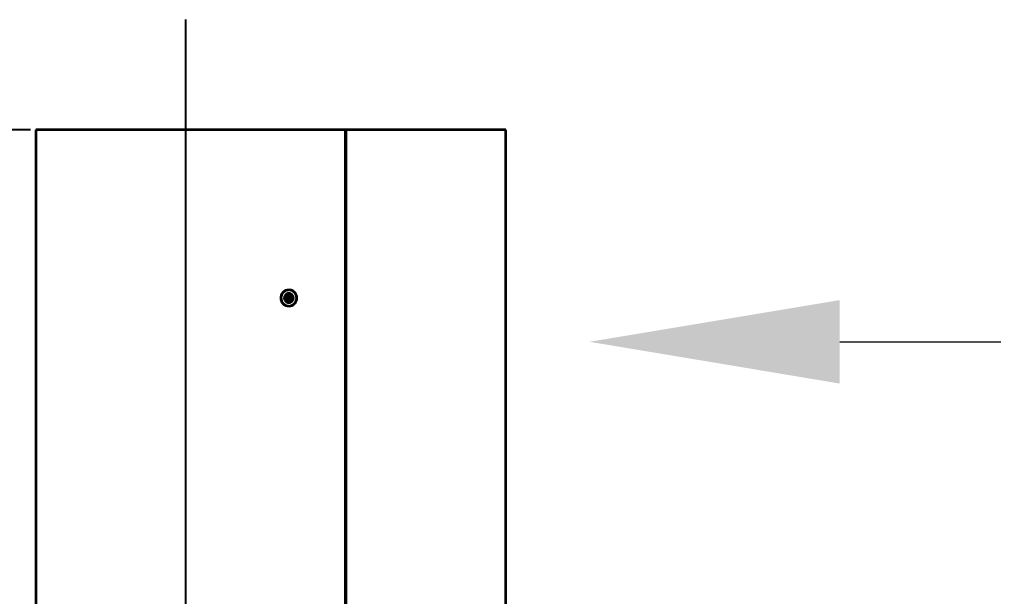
# Model space of a CAD drawing. Header units: millimetres. Extents: x 4086 to 8300, y 123 to 1549.
# Drawn here: x 6726.9 to 6836.4, y 1092.2 to 1157 of the extents above; entities that cross this region are included whole.
import ezdxf

# ---------------------------------------------------------------- set-up
doc = ezdxf.new("R2010")
doc.units = ezdxf.units.MM
doc.linetypes.add('PHANTOM', pattern=[0.8, 0.45, -0.05, 0.1, -0.05, 0.1, -0.05])
doc.layers.add('中心线', color=7, linetype='Continuous')
for name, color, linetype, lineweight in [('标注', 7, 'Continuous', 25), ('标注层', 7, 'Continuous', 0), ('粗线', 7, 'PHANTOM', 35)]:
    doc.layers.add(name, color=color, linetype=linetype, lineweight=lineweight)
doc.styles.get("Standard").update_dxf_attribs({"font": 'simsun.ttc'})
doc.dimstyles.new('直线标注', dxfattribs={"dimtxt": 7, "dimasz": 3, "dimexe": 1.25, "dimexo": 0.625, "dimtad": 1, "dimlfac": 4, "dimdsep": 46, "dimtxsty": 'Standard', "dimcen": 2.5, "dimadec": 0, "dimazin": 0, "dimtm": 1e-09, "dimtfac": 1, "dimtmove": 0, "dimatfit": 3, "dimfxl": 1, "dimarcsym": 0})

# ---------------------------------------------------------------- blocks, each defined once
blk = doc.blocks.new('*D2400')
at = {"layer": 'Defpoints', "color": 0}
for p in [(6621.42, 1144.6), (6728.74, 1144.6), (6991.74, 883.78)]:
    blk.add_point(p, dxfattribs=at)
at = {"layer": '标注', "color": 0, "linetype": 'Continuous', "lineweight": -2}
for p, q in [((6728.12, 1144.6), (6620.17, 1144.6)), ((6621.42, 886.78), (6621.42, 1141.6)), ((6991.11, 883.78), (6620.17, 883.78))]:
    blk.add_line(p, q, dxfattribs=at)
at = {"layer": '标注', "color": 0}
for points in [[(6621.92, 1141.6), (6620.92, 1141.6), (6621.42, 1144.6)], [(6620.92, 886.78), (6621.92, 886.78), (6621.42, 883.78)]]:
    blk.add_solid(points, dxfattribs=at)
at = {"layer": '标注', "color": 0, "insert": (6613.8, 1037.82), "char_height": 7, "attachment_point": 2, "rotation": 90}
blk.add_mtext('1158.7', dxfattribs=at)

msp = doc.modelspace()

# ---------------------------------------------------------------- linework, layer by layer
at = {"layer": '中心线'}
msp.add_line((6745.55495, 1157.00065), (6745.55495, 858.27992), dxfattribs=at)
at = {"layer": '标注层'}
msp.add_line((6819.10829, 1120.7984), (6876.29381, 1120.7984), dxfattribs=at)
msp.add_solid([(6819.10829, 1125.4859), (6819.10829, 1116.1109), (6790.98329, 1120.7984)], dxfattribs=at)
at = {"layer": '粗线', "linetype": 'Continuous'}
for p, q in [((6781.55495, 1144.59588), (6728.73596, 1144.59588)), ((6728.73627, 1144.59588), (6728.73627, 1029.12758)), ((6763.50994, 1144.59588), (6763.50994, 1029.12588)), ((6763.51234, 1144.59588), (6763.51234, 1029.12657)), ((6763.51972, 1144.59588), (6763.51972, 1029.12588)), ((6763.52173, 1144.59588), (6763.52173, 1029.12538)), ((6763.55978, 1144.59588), (6763.55978, 1029.12659)), ((6763.5614, 1144.59588), (6763.5614, 1029.12588)), ((6763.5754, 1029.12588), (6763.5754, 1144.59588)), ((6763.57742, 1029.12659), (6763.57742, 1144.59588)), ((6781.55495, 1059.77088), (6781.55495, 1144.59588)), ((6757.04508, 1126.17256), (6757.06671, 1125.93398)), ((6757.06671, 1125.93398), (6757.06671, 1125.88737)), ((6757.26444, 1125.93398), (6757.06671, 1125.93398)), ((6757.17652, 1126.62087), (6757.15623, 1126.62087)), ((6757.18343, 1126.22712), (6757.17166, 1126.22712)), ((6757.19419, 1126.17087), (6757.17652, 1126.17087)), ((6757.24281, 1126.17256), (6757.26444, 1125.93398)), ((6757.26444, 1125.93398), (6757.26444, 1125.88737)), ((6756.9993, 1125.81987), (6756.69288, 1125.81987)), ((6756.9993, 1125.62187), (6756.69288, 1125.62187)), ((6756.95275, 1125.81987), (6756.95275, 1125.62187)), ((6757.06671, 1125.50776), (6757.04508, 1125.26919)), ((6757.06671, 1125.55437), (6757.06671, 1125.50776)), ((6757.26444, 1125.50776), (6757.06671, 1125.50776)), ((6757.17652, 1124.82087), (6757.15623, 1124.82087)), ((6757.18343, 1125.21462), (6757.17166, 1125.21462)), ((6757.19419, 1125.27087), (6757.17652, 1125.27087)), ((6757.26444, 1125.50776), (6757.24281, 1125.26919)), ((6757.26444, 1125.55437), (6757.26444, 1125.50776)), ((6757.30696, 1125.81987), (6757.59501, 1125.81987)), ((6757.59501, 1125.62187), (6757.30696, 1125.62187)), ((6757.37839, 1125.81987), (6757.37839, 1125.62187))]:
    msp.add_line(p, q, dxfattribs=at)
for points in [[(6757.04183, 1125.88737), (6757.03302, 1125.85427), (6757.00946, 1125.82981), (6756.97442, 1125.81987)], [(6756.97442, 1125.81987), (6757.00697, 1125.82834), (6757.03147, 1125.85171), (6757.04183, 1125.88737)], [(6757.06671, 1125.88737), (6757.05817, 1125.85449), (6757.03475, 1125.82996), (6756.9993, 1125.81987)], [(6756.9993, 1125.81987), (6757.03213, 1125.82842), (6757.05663, 1125.85187), (6757.06671, 1125.88737)], [(6757.14379, 1126.17427), (6757.11082, 1126.17408), (6757.07791, 1126.17351), (6757.04508, 1126.17256)], [(6757.24281, 1126.17256), (6757.20981, 1126.17351), (6757.1768, 1126.17408), (6757.14379, 1126.17427)], [(6757.23956, 1125.88737), (6757.24807, 1125.85427), (6757.27162, 1125.82981), (6757.30696, 1125.81987)], [(6757.30696, 1125.81987), (6757.27413, 1125.82834), (6757.24961, 1125.85171), (6757.23956, 1125.88737)], [(6757.26444, 1125.88737), (6757.27297, 1125.85449), (6757.2964, 1125.82996), (6757.33184, 1125.81987)], [(6757.33184, 1125.81987), (6757.29901, 1125.82842), (6757.27452, 1125.85187), (6757.26444, 1125.88737)], [(6757.04183, 1125.55437), (6757.03321, 1125.58708), (6757.00987, 1125.61167), (6756.97442, 1125.62187)], [(6756.97442, 1125.62187), (6757.00845, 1125.61254), (6757.03269, 1125.58805), (6757.04183, 1125.55437)], [(6757.06671, 1125.55437), (6757.05817, 1125.58725), (6757.03475, 1125.61178), (6756.9993, 1125.62187)], [(6756.9993, 1125.62187), (6757.03213, 1125.61332), (6757.05663, 1125.58987), (6757.06671, 1125.55437)], [(6757.14379, 1125.26747), (6757.11083, 1125.26766), (6757.07792, 1125.26823), (6757.04508, 1125.26919)], [(6757.24281, 1125.26919), (6757.2098, 1125.26823), (6757.17678, 1125.26766), (6757.14379, 1125.26747)], [(6757.23956, 1125.55437), (6757.24789, 1125.58708), (6757.27121, 1125.61167), (6757.30696, 1125.62187)], [(6757.30696, 1125.62187), (6757.27263, 1125.61254), (6757.2484, 1125.58805), (6757.23956, 1125.55437)], [(6757.26444, 1125.55437), (6757.27297, 1125.58725), (6757.2964, 1125.61178), (6757.33184, 1125.62187)], [(6757.33184, 1125.62187), (6757.29901, 1125.61332), (6757.27452, 1125.58987), (6757.26444, 1125.55437)]]:
    msp.add_lwpolyline(points, dxfattribs=at)
for centre, radius, start, end in [((6757.17166, 1125.72151), 0.5055, 359.9272546, 180.0727452), ((6757.18343, 1125.72151), 0.5055, 359.9272548, 180.0727454), ((6757.17713, 1125.72087), 0.45005, 90.0778284, 269.9221713), ((6757.1948, 1125.72087), 0.45005, 90.0779587, 269.9220413), ((6757.17591, 1125.72087), 0.45005, 270.0779587, 89.9220413), ((6757.19357, 1125.72087), 0.45005, 270.0778284, 89.9221713), ((6757.17165, 1125.72023), 0.5055, 179.9272546, 0.0727452), ((6757.18343, 1125.72023), 0.5055, 179.9272548, 0.0727454)]:
    msp.add_arc(centre, radius, start, end, dxfattribs=at)
for points, knots in [([(6757.15623, 1126.62087), (6757.03659, 1126.62087), (6756.7941, 1126.57162), (6756.49045, 1126.36155), (6756.29275, 1126.04866), (6756.23382, 1125.68494), (6756.31975, 1125.33249), (6756.52844, 1125.04651), (6756.82075, 1124.86299), (6757.04565, 1124.82087), (6757.15623, 1124.82087)], [0, 0, 0, 0, 0.127852337, 0.25619152, 0.384395586, 0.512770979, 0.639444811, 0.76198905, 0.881830785, 1, 1, 1, 1]), ([(6757.17652, 1126.62087), (6757.05898, 1126.62087), (6756.82248, 1126.57369), (6756.52497, 1126.37375), (6756.32563, 1126.07619), (6756.25447, 1125.72457), (6756.32294, 1125.37182), (6756.52115, 1125.07133), (6756.82003, 1124.86867), (6757.05837, 1124.82087), (6757.17652, 1124.82087)], [0, 0, 0, 0, 0.125607875, 0.249946205, 0.373811365, 0.498771056, 0.623635612, 0.748131978, 0.873733802, 1, 1, 1, 1]), ([(6757.15623, 1124.82087), (6757.26655, 1124.82087), (6757.4909, 1124.86278), (6757.78267, 1125.04543), (6757.99146, 1125.33013), (6758.07834, 1125.68126), (6758.02114, 1126.04475), (6757.82448, 1126.35933), (6757.51999, 1126.57122), (6757.2762, 1126.62087), (6757.15623, 1126.62087)], [0, 0, 0, 0, 0.117897625, 0.237435427, 0.359634128, 0.486000241, 0.613983945, 0.742438943, 0.871792389, 1, 1, 1, 1]), ([(6757.17652, 1124.82087), (6757.29406, 1124.82087), (6757.53056, 1124.86805), (6757.82807, 1125.06799), (6758.02742, 1125.36555), (6758.09857, 1125.71717), (6758.03011, 1126.06993), (6757.83189, 1126.37042), (6757.53302, 1126.57307), (6757.29468, 1126.62087), (6757.17652, 1126.62087)], [0, 0, 0, 0, 0.125607875, 0.249946205, 0.373811365, 0.498771056, 0.623635612, 0.748131978, 0.873733802, 1, 1, 1, 1])]:
    msp.add_open_spline(points, degree=3, knots=knots, dxfattribs=at)
for points in [[(6757.04183, 1125.88737), (6757.04221, 1125.95123), (6757.04258, 1126.0151), (6757.04366, 1126.07895)], [(6757.04508, 1126.17256), (6757.04401, 1126.10962), (6757.04296, 1126.04669), (6757.04258, 1125.98375)], [(6757.23956, 1125.88737), (6757.23994, 1125.95123), (6757.24031, 1126.0151), (6757.24139, 1126.07895)], [(6757.24281, 1126.17256), (6757.24174, 1126.10962), (6757.24069, 1126.04669), (6757.24031, 1125.98375)], [(6756.69288, 1125.81987), (6756.69122, 1125.776), (6756.68956, 1125.73205), (6756.69122, 1125.68818)], [(6756.69288, 1125.62187), (6756.69121, 1125.66596), (6756.68956, 1125.71013), (6756.69122, 1125.75422)], [(6757.04183, 1125.55437), (6757.04221, 1125.49051), (6757.04258, 1125.42665), (6757.04366, 1125.36279)], [(6757.04508, 1125.26919), (6757.04401, 1125.33212), (6757.04296, 1125.39506), (6757.04258, 1125.458)], [(6757.23956, 1125.55437), (6757.23994, 1125.49051), (6757.24031, 1125.42665), (6757.24139, 1125.36279)], [(6757.24281, 1125.26919), (6757.24174, 1125.33212), (6757.24069, 1125.39506), (6757.24031, 1125.458)], [(6757.59501, 1125.81987), (6757.59639, 1125.77599), (6757.59778, 1125.73205), (6757.5964, 1125.68818)], [(6757.59501, 1125.62187), (6757.5964, 1125.66597), (6757.59778, 1125.71012), (6757.59639, 1125.75422)]]:
    msp.add_open_spline(points, degree=3, dxfattribs=at)

# ---------------------------------------------------------------- dimensions: what is measured, and where the dimension line sits
at = {"layer": '标注', "linetype": 'Continuous'}
dim = msp.add_linear_dim(base=(6621.42018, 1144.59588), p1=(6991.73693, 883.77588), p2=(6728.74473, 1144.59588), angle=90, text='1158.7', dimstyle='直线标注', override={"dimtxsty": 'Standard'}, dxfattribs=at)
dim.commit()
dim.dimension.update_dxf_attribs({"geometry": '*D2400', "text_midpoint": (6621.42018, 1037.8199), "dimtype": 160})

doc.saveas('drawing.dxf')
